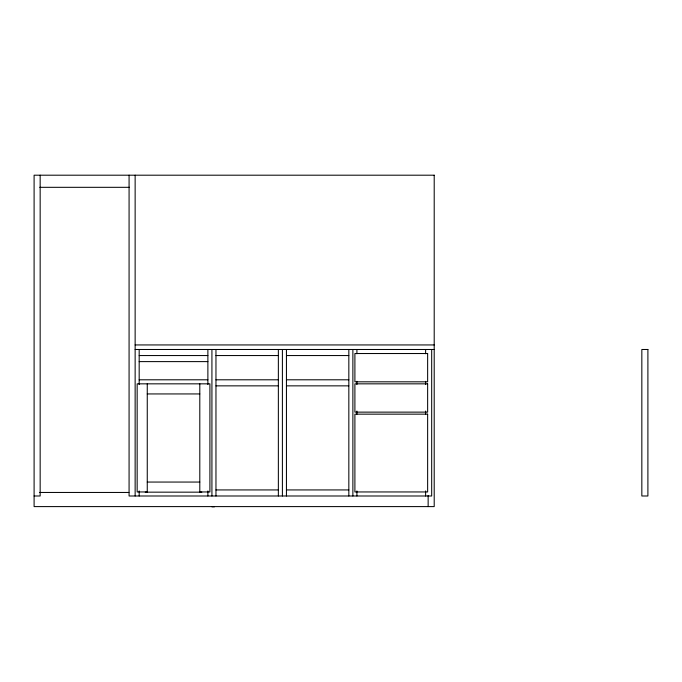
<?xml version="1.0" encoding="UTF-8"?>
<svg xmlns="http://www.w3.org/2000/svg" width="682" height="682" viewBox="0 0 682 682"><rect width="100%" height="100%" fill="white"/><g stroke="black" fill="none" stroke-linecap="round" stroke-linejoin="round"><path stroke-width="1.02" d="M39.795 187.32L129.486 187.32M135.138 344.939L434.204 344.939M135.138 349.482L434.204 349.482M139.179 355.552L207.882 355.552M215.964 355.552L278.358 355.552M286.44 355.552L348.834 355.552M139.179 361.613L207.882 361.613M139.179 379.797L207.882 379.797M215.964 379.797L278.358 379.797M286.44 379.797L348.834 379.797M215.964 385.859L278.358 385.859M286.44 385.859L348.834 385.859M147.261 393.94L199.8 393.94M147.261 482.055L199.8 482.055M215.964 489.932L278.358 489.932M286.44 489.932L348.834 489.932M147.261 491.952L137.159 491.952L137.159 383.838L209.903 383.838L209.903 491.952L199.8 491.952M145.24 492.157L201.821 492.157M39.428 492.455L128.881 492.455M34.1 495.993L40.161 495.993L40.161 175.197M211.923 506.803L214.455 506.803M431.68 349.482L431.68 495.993L129.077 495.993L129.077 175.197M428.143 495.482L428.143 506.598M425.619 349.482L425.619 353.736M425.619 381.332L425.619 384.52M425.619 411.058L425.619 414.247M425.619 490.938L425.619 495.993M356.916 349.482L356.916 353.736M356.916 381.332L356.916 384.52M356.916 411.058L356.916 414.247M356.916 490.938L356.916 495.993M352.875 349.482L352.875 495.993M348.834 349.482L348.834 495.993M286.44 349.482L286.44 495.993M282.399 349.482L282.399 495.993M278.358 349.482L278.358 495.993M215.964 349.482L215.964 495.993M211.923 349.482L211.923 495.993M207.882 349.482L207.882 384.52M207.882 490.938L207.882 495.993M199.8 383.838L199.8 492.157M147.261 383.838L147.261 492.157M139.179 349.482L139.179 384.52M139.179 490.938L139.179 495.993M135.138 175.197L135.138 495.993M434.204 175.197L34.1 175.197L34.1 506.598L434.204 506.598L434.204 175.197M647.9 349.482L641.839 349.482L641.839 495.993L647.9 495.993L647.9 349.482M427.64 353.532L354.896 353.532L354.896 381.818L427.64 381.818L427.64 353.532M427.64 383.838L354.896 383.838L354.896 412.133L427.64 412.133L427.64 383.838M427.64 414.153L354.896 414.153L354.896 491.952L427.64 491.952L427.64 414.153"/></g></svg>
